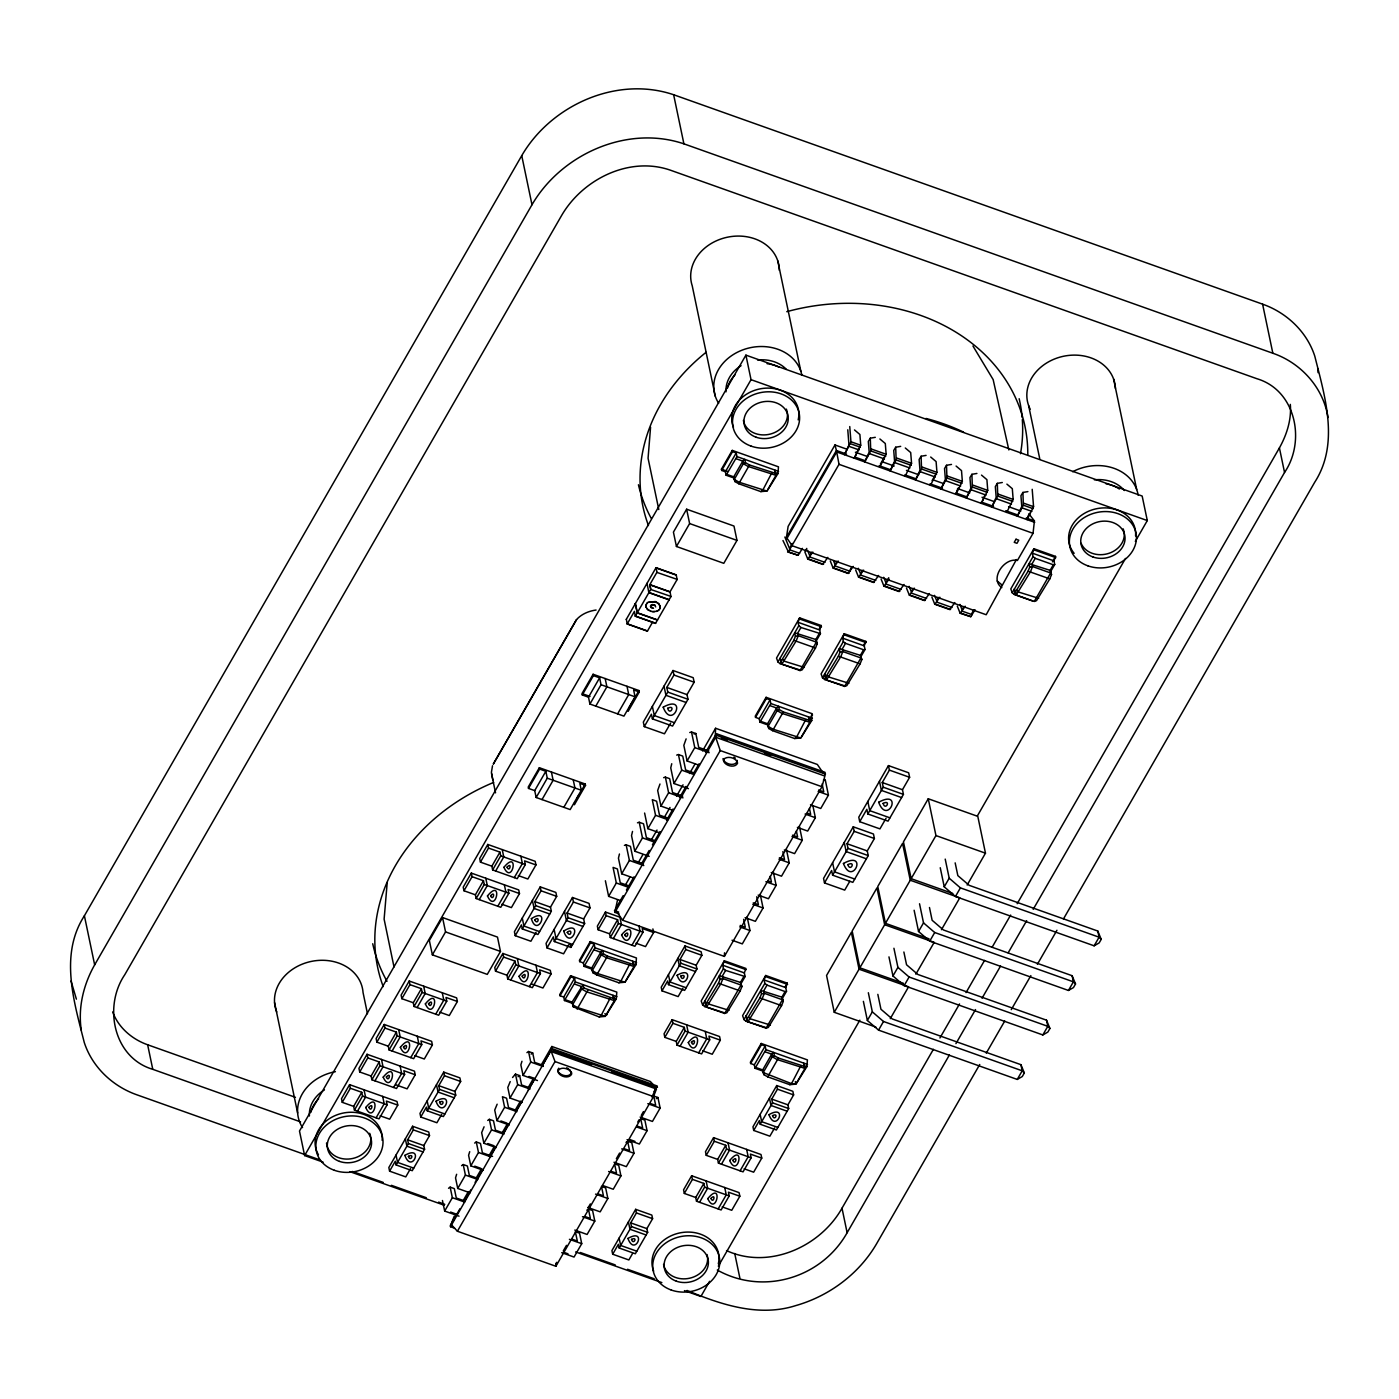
<?xml version="1.0" encoding="UTF-8"?>
<svg xmlns="http://www.w3.org/2000/svg" width="1399" height="1399" viewBox="0 0 1399 1399"><rect width="100%" height="100%" fill="white"/><g stroke="black" fill="none" stroke-linecap="round" stroke-linejoin="round"><path stroke-width="1.5" d="M847.234 449.324L834.976 444.969L788.127 526.391L786.448 537.356L792.166 545.75L986.19 614.738L1016.426 559.53M715.326 735.507L715.571 728.267L817.331 764.449L822.874 772.528M615.98 910.539L622.625 920.227L724.385 956.409L724.507 952.806M610.139 998.221L600.923 1015.866L599.157 1016.916L573.275 1006.86L572.611 1004.744L581.669 989.006L583.785 987.974L613.759 998.624L614.353 1000.617L605.295 1016.374L599.157 1016.916M629.777 964.068L620.561 981.731L618.813 982.763L596.743 974.928L592.914 972.725L591.707 968.003L600.766 952.264L602.742 950.533L603.441 953.838L607.463 956.147L633.415 964.488L633.992 966.482L624.933 982.22L618.813 982.763M771.793 472.914L762.577 490.559L760.829 491.609L738.759 483.757L734.93 481.571L733.741 476.832L742.799 461.093L744.758 459.362L745.457 462.667L749.479 464.975L775.431 473.317L776.008 475.328L766.949 491.066L760.829 491.609M805.632 719.838L796.398 737.483L794.649 738.532L772.598 730.68L768.768 728.494L767.561 723.755L776.62 708.016L778.596 706.285L779.278 709.59L783.3 711.899L809.252 720.24L809.846 722.251L800.788 737.99L794.649 738.532M800.735 1065.986L791.519 1083.648L789.77 1084.68L767.701 1076.845L763.871 1074.642L762.682 1069.92L771.741 1054.164L773.699 1052.433L774.399 1055.738L778.421 1058.046L804.373 1066.405L804.95 1068.399L795.891 1084.138L789.77 1084.68M387.226 882.419L384.113 919.16L394.011 966.971M650.57 427.185L648.069 458.26L658.789 509.533M1001.806 587.597C989.198 579.064 1004.377 557.222 1017.423 560.457L1033.039 533.316L1034.421 520.918L1028.982 513.958M492.518 765.76L491.416 772.3L492.833 779.942M847.777 429.79L848.966 445.004L844.506 454.71L850.942 441.752L849.753 426.555M858.776 448.484L854.299 458.207L860.735 445.249L859.895 434.494L854.492 429.93M870.3 438.184L868.324 441.437L869.164 452.192L864.704 461.897L870.738 450.915L870.3 438.184L875.284 437.327M879.411 465.797L879.709 467.231L886.144 454.273L885.305 443.518L879.884 438.971M895.692 447.225L893.734 450.478L894.573 461.215L890.114 470.938L896.147 459.956L895.692 447.225L900.694 446.368M904.821 474.838L905.118 476.272L911.553 463.314L910.697 452.559L905.293 447.995M921.102 456.249L919.126 459.502L919.982 470.256L915.506 479.962L921.539 468.98L921.102 456.249L926.086 455.392M930.213 483.862L930.51 485.296L936.945 472.337L936.106 461.583L930.685 457.036M946.511 465.29L944.535 468.543L945.374 479.28L940.915 489.003L946.948 478.021L946.511 465.29L951.495 464.433M955.622 492.903L955.919 494.337L962.355 481.378L961.515 470.624L956.094 466.059M971.903 474.313L969.944 477.566L970.784 488.321L966.324 498.027L972.357 487.044L971.903 474.313L976.904 473.457M984.826 495.316L981.311 503.36L987.746 490.402L986.907 479.647L981.503 475.1M997.312 483.354L995.336 486.607L996.175 497.344L991.716 507.068L997.749 496.085L997.312 483.354L1002.296 482.498M1006.423 510.967L1006.72 512.401L1013.156 499.443L1012.316 488.688L1006.895 484.124M1022.914 492.448L1020.938 495.701L1021.777 506.455L1017.318 516.161L1023.351 505.196L1022.914 492.448L1027.898 491.609M1026.831 518.225L1027.128 519.641L1033.564 506.683L1032.2 489.3M551.031 1050.439L551.871 1046.487L650.36 1081.514L653.281 1084.68M451.562 1224.912L457.403 1231.242L555.893 1266.27L556.75 1262.318L555.7 1264.119M615.612 908.808L617.571 899.749M724.385 956.409L822 786.745L825.393 774.067L825.025 772.318L716.358 733.688L705.568 752.47M619.442 854.002L618.445 858.182L621.716 873.798L634.044 878.187M632.523 831.426L631.526 835.623L634.779 851.222L649.188 856.345M671.747 763.732L670.751 767.911L674.003 783.527L688.413 788.651M577.105 1009.064L587.825 990.282M596.743 974.928L607.463 956.147M738.759 483.757L749.479 464.975M772.598 730.68L783.3 711.899M767.701 1076.845L778.421 1058.046M645.796 605.837L647.02 603.144M646.233 604.333L645.953 607.201M659.961 608.582L660.223 605.715M574.552 978.251L563.727 997.067L564.444 1000.512L575.321 981.906L574.552 978.251L570.862 976.939L570.6 975.698L616.802 992.118L616.277 998.903L606.029 1015.307M594.19 944.115L583.366 962.932L584.1 966.377L594.96 947.753L594.19 944.115L590.5 942.786L590.238 941.562L636.44 957.983L635.933 964.75L625.685 981.171M736.224 452.944L725.399 471.76L726.116 475.223L736.976 456.599L736.224 452.944L732.516 451.632L732.254 450.391L778.474 466.829L777.949 473.596L767.701 490M770.045 699.867L759.22 718.684L759.937 722.146L770.814 703.522L770.045 699.867L766.355 698.556L766.092 697.314L812.294 713.752L810.388 718.754M801.522 736.923L811.77 720.52L811.63 714.662L812.557 714.976M765.166 1046.015L754.323 1064.831L755.058 1068.294L765.918 1049.67L765.166 1046.015L761.458 1044.703L761.196 1043.462L807.415 1059.9L806.891 1066.668L796.643 1083.071M557.939 1071.232C560.282 1065.951 569.358 1068.329 571.579 1072.806M571.491 1072.736C569.148 1078.017 560.072 1075.639 557.851 1071.144M456.634 1174.286L455.532 1177.888L457.735 1188.451L470.047 1192.84M469.714 1151.674L468.595 1155.294L470.798 1165.839L483.127 1170.229M521.967 1061.264L520.865 1064.866L523.069 1075.429L537.443 1080.535M451.317 1223.74L454.255 1216.151M653.525 1096.589L656.446 1089.017L551.276 1051.611L555.018 1061.561L653.525 1096.589L555.893 1266.27M780.747 661.814L793.81 640.357L795.436 636.283L794.719 632.803L815.809 639.518L817.226 643.732L815.512 647.999L802.222 669.806L800.001 670.558L781.901 664.123L780.03 658.352L781.359 661.517L780.117 663.686L777.949 661.954L776.515 658.072L799.651 617.851L821.265 625.545L819.674 630.005L820.444 633.642L816.544 640.427M825.323 677.658L838.386 656.201L840.03 652.126L839.295 648.664L860.385 655.362L861.819 659.576L860.088 663.86L846.797 685.667L844.576 686.419L826.477 679.984L824.606 674.196L826.477 679.984L840.764 656.708L842.845 651.549L842.303 648.944L845.521 643.348L863.603 649.766L865.019 649.503L864.25 645.848L865.841 641.389L844.227 633.712L821.091 673.916L822.525 677.798L824.693 679.529L844.192 685.685M705.411 1004.727L718.474 983.27L720.1 979.195L719.383 975.715L740.473 982.43L741.89 986.627L740.176 990.912L726.885 1012.719L724.665 1013.471L706.565 1007.035L704.694 1001.264L706.023 1004.43L704.781 1006.581L702.613 1004.867L701.179 1000.967L724.315 960.763L745.929 968.458L744.338 972.9L745.107 976.554L741.208 983.322M746.821 1019.451L759.884 997.977L761.511 993.92L760.794 990.44L781.884 997.155L783.3 1001.352L781.586 1005.636L768.296 1027.443L766.075 1028.195L747.975 1021.76L746.104 1015.989L747.975 1021.76L762.263 998.484L764.344 993.325L763.784 990.719L767.019 985.123L785.101 991.559L786.518 991.279L785.748 987.624L787.34 983.182L765.725 975.488L742.589 1015.691L744.023 1019.591L746.192 1021.305L765.69 1027.478M1015.044 592.669L1028.09 571.212L1029.734 567.137L1029.017 563.675L1050.107 570.372L1051.523 574.587L1049.81 578.871L1036.519 600.661L1034.281 601.413L1016.199 594.995L1014.31 589.206L1016.199 594.995L1030.486 571.719L1032.549 566.543L1032.007 563.937L1035.225 558.341L1053.325 564.776L1054.724 564.514L1053.972 560.859L1055.563 556.4L1033.931 548.723L1010.795 588.927L1012.246 592.809L1014.415 594.54L1032.497 600.975M1063.467 918.933L1314.693 482.288C1339.63 443.588 1325.028 396.949 1314.78 356.133C1306.876 331.703 1286.608 312.607 1262.598 304.16L673.636 94.73C616.976 75.581 551.223 104.942 521.74 155.639L84.395 915.768C59.353 954.608 73.92 1001.457 84.255 1042.447C92.212 1067.052 112.62 1086.271 136.805 1094.787L319.532 1159.771M1327.983 417.514C1323.489 387.803 1300.983 362.883 1272.845 353.248L683.901 143.835C627.242 124.686 561.471 154.03 531.987 204.744L94.66 964.855C83.52 984.494 77.889 1007.56 81.282 1030.084M1017.178 903.702L1279.42 447.907C1286.748 434.722 1291.644 419.613 1290.315 404.381M1033.196 909.333L1284.544 472.46C1305.984 441.035 1295.894 390.269 1256.879 378.709L670.121 170.083C628.903 155.936 582.159 179.509 561.279 216.058L124.808 974.666C103.176 1006.406 113.371 1057.644 152.771 1069.326L300.575 1121.876M806.786 548.408L804.862 551.923L807.765 559.093L822.769 564.427L827.841 557.397M576.563 619.635L493.27 764.134L576.283 619.862C581.337 614.126 588.629 611.066 596.079 610.034M1135.323 541.396L1147.302 520.568L1142.161 496.033L745.912 355.136L299.491 1131.022L304.615 1155.574L323.099 1162.149M304.615 1155.574L751.036 379.671L745.912 355.136M442.556 917.552L429.353 940.495L432.361 954.852L487.289 974.386L500.475 951.442L497.484 937.085L442.556 917.552L445.547 931.909L432.361 954.852M397.771 1105.123L397.019 1101.503L349.593 1084.645L341.496 1098.705L342.248 1102.325L353.65 1106.382L354.437 1110.106L379.042 1118.868L387.138 1104.79L386.369 1101.065L397.771 1105.123L389.674 1119.183L380.161 1115.807M415.223 1074.764L414.471 1071.162L367.045 1054.286L358.948 1068.364L359.718 1071.984L371.12 1076.023L371.889 1079.766L396.512 1088.509L404.608 1074.449L403.821 1070.707L415.223 1074.764L407.126 1088.842L395.725 1084.785M432.396 1044.948L431.644 1041.328L384.218 1024.47L376.121 1038.53L376.873 1042.15L388.275 1046.207L389.062 1049.932L413.667 1058.676L421.764 1044.616L420.977 1040.891L432.396 1044.948L424.299 1059.008L414.786 1055.633M457.386 1001.492L456.634 997.872L409.207 981.014L401.111 995.091L401.863 998.694L413.282 1002.751L414.052 1006.476L438.674 1015.237L446.771 1001.159L445.984 997.435L457.386 1001.492L449.289 1015.552L439.793 1012.176M519.484 893.559L518.732 889.939L471.306 873.081L463.209 887.141L463.978 890.761L475.38 894.818L476.167 898.543L500.772 907.304L508.869 893.227L508.082 889.502L519.484 893.559L511.404 907.619L501.891 904.244M535.957 864.932L535.205 861.312L487.779 844.454L479.682 858.531L480.434 862.134L491.853 866.191L492.623 869.933L517.228 878.677L525.324 864.599L524.555 860.875L535.957 864.932L527.86 879.009L518.364 875.617M342.248 1102.325L350.345 1088.247L349.593 1084.645M359.718 1071.984L367.797 1057.906L367.045 1054.286M376.873 1042.15L384.97 1028.073L384.218 1024.47M401.863 998.694L409.959 984.634L409.207 981.014M463.978 890.761L472.075 876.683L471.306 873.081M480.434 862.134L488.531 848.074L487.779 844.454M686.629 509.201L673.426 532.127L676.434 546.484L723.79 563.325L736.976 540.399L733.985 526.041L686.629 509.201L689.62 523.558L676.434 546.484M585.516 785.399L585.237 784.017L539.349 767.719L528.227 787.042L528.507 788.406L534.715 790.627L536.167 797.5L570.18 809.584L581.284 790.26L579.851 783.388L585.516 785.399L574.394 804.722L574.115 803.358M639.291 691.945L638.993 690.564L593.106 674.266L582.001 693.589L582.281 694.953L588.489 697.174L589.923 704.047L623.937 716.131L635.059 696.807L633.625 689.934L639.291 691.945L628.168 711.269L627.871 709.905M528.507 788.406L539.629 769.083L539.349 767.719M582.281 694.953L593.403 675.63L593.106 674.266M626.245 619.442L656.026 567.697L676.242 574.867L677.081 579.571M652.599 622.118L647.405 631.159L627.189 623.971L634.429 611.38L635.303 616.225L655.519 623.412L671.013 596.464L650.71 589.451L649.731 584.782L656.97 572.208L656.026 567.697M534.715 790.627L545.837 771.286L539.629 769.083M588.489 697.174L599.611 677.833L593.403 675.63M635.303 616.225L650.815 589.276L649.836 584.607L670.051 591.794L670.925 596.639M353.65 1106.382L361.746 1092.304L350.345 1088.247M371.12 1076.023L379.216 1061.963L367.797 1057.906M388.275 1046.207L396.372 1032.13L384.97 1028.073M413.282 1002.751L421.379 988.691L409.959 984.634M475.38 894.818L483.477 880.74L472.075 876.683M491.853 866.191L499.95 852.131L488.531 848.074M725.399 471.76L721.692 470.449L721.429 469.207L732.254 450.391M721.692 470.449L732.516 451.632M354.437 1110.106L362.533 1096.047L361.746 1092.304M371.889 1079.766L379.986 1065.688L379.216 1061.963M389.062 1049.932L397.159 1035.872L396.372 1032.13M414.052 1006.476L422.148 992.416L421.379 988.691M476.167 898.543L484.246 884.483L483.477 880.74M492.623 869.933L500.72 855.856L499.95 852.131M536.167 797.5L547.271 778.176L545.837 771.286M589.923 704.047L601.045 684.723L599.611 677.833M357.479 1111.191L365.576 1097.131L364.037 1089.786M374.949 1080.85L383.029 1066.772L381.507 1059.428M392.105 1051.016L400.201 1036.939L398.663 1029.612M417.112 1007.56L425.191 993.5L423.67 986.155M479.21 899.627L487.307 885.567L485.768 878.222M495.666 871L503.762 856.94L502.241 849.595M542.008 799.581L553.13 780.257L551.416 772.003M595.782 706.128L606.904 686.804L605.172 678.55M376.104 1117.818L384.2 1103.741L382.661 1096.396M393.556 1087.46L401.653 1073.4L400.114 1066.055M410.729 1057.644L418.808 1043.567L417.287 1036.222M435.719 1014.188L443.815 1000.11L442.276 992.765M497.817 906.255L505.913 892.177L504.374 884.833M514.29 877.628L522.387 863.55L520.848 856.205M563.832 807.328L574.954 788.004L573.223 779.75M617.606 713.892L628.728 694.551L626.997 686.297M577.14 798.077L579.169 794.562M581.18 791.047L585.237 784.017M628.885 708.139L638.993 690.564M515.234 935.686L521.442 924.879L522.282 928.936L537.933 934.497L551.346 911.221L550.489 907.164L556.697 896.357L555.875 892.422L540.241 886.861L514.412 931.751L515.234 935.686L530.886 941.247L536.062 932.241M551.049 973.931L550.297 970.329L502.871 953.453L494.774 967.531L495.526 971.151L506.928 975.208L507.715 978.933L532.319 987.677L540.416 973.617L539.647 969.874L551.049 973.931L542.952 988.009L531.55 983.952M522.282 928.936L535.695 905.643L534.838 901.586L541.046 890.796L540.241 886.861M495.526 971.151L503.623 957.073L502.871 953.453M644.274 726.623L651.409 714.207L652.389 718.876L672.587 726.064L687.993 699.29L687.014 694.621L694.149 682.205L693.222 677.693L673.006 670.506L643.33 722.094L644.274 726.623L664.473 733.793L670.593 723.161M389.587 1171.155L395.305 1161.222L396.092 1164.947L412.25 1170.701L424.579 1149.279L423.792 1145.554L429.51 1135.621L428.759 1132.018L412.583 1126.265L388.835 1167.535L389.587 1171.155L405.762 1176.891L410.519 1168.62M420.749 1117.014L426.45 1107.081L427.237 1110.806L443.396 1116.559L455.724 1095.137L454.937 1091.412L460.656 1081.479L459.904 1077.877L443.728 1072.124L419.98 1113.394L420.749 1117.014L436.908 1122.75L441.664 1114.478M652.389 718.876L667.778 692.103L666.816 687.434L673.951 675.035L673.006 670.506M396.092 1164.947L408.403 1143.543L407.634 1139.8L413.335 1129.885L412.583 1126.265M427.237 1110.806L439.548 1089.401L438.779 1085.659L444.48 1075.744L443.728 1072.124M506.928 975.208L515.024 961.13L503.623 957.073M507.715 978.933L515.811 964.855L515.024 961.13M510.757 980.017L518.854 965.94L517.315 958.595M547.009 947.91L553.374 936.875L554.336 941.544L570.914 947.42L584.625 923.602L583.645 918.933L589.993 907.899L589.066 903.387L572.488 897.493L546.065 943.398L547.009 947.91L563.587 953.803L568.886 944.605M554.336 941.544L568.046 917.709L567.067 913.04L573.433 902.005L572.488 897.493M786.448 537.356L836.41 450.513L834.976 444.969M786.745 538.79L836.707 451.947L836.41 450.513L846.605 454.133M529.382 986.627L537.478 972.567L535.939 965.223M792.341 543.442L789.473 548.408L784.874 537.024M782.968 540.539L788.354 551.818L839.015 464.328L836.707 451.947L1034.718 522.352M659.978 784.017L657.67 790.487L660.94 806.086L673.269 810.476M686.122 738.882L683.831 745.352L687.084 760.969L699.43 765.34M787.567 551.923L798.164 555.298L802.431 548.356M620.981 900.746L608.635 896.357L616.329 882.996L613.059 867.397L617.379 868.936L620.264 882.804L628.378 885.672M621.716 873.798L629.393 860.437L626.14 844.821L624.409 845.381M634.779 851.222L642.473 837.879L639.221 822.262L637.472 822.804M660.206 833.052L647.859 828.663L655.554 815.302L652.284 799.686L656.603 801.225L659.489 815.092L667.603 817.978M660.94 806.086L668.617 792.743L665.364 777.127L663.633 777.669M674.003 783.527L681.698 770.167L678.428 754.551L676.696 755.11M687.084 760.969L694.778 747.608L691.508 731.992L689.777 732.534M811.577 552.273L809.671 555.595L807.503 550.209M613.339 938.607L621.436 924.529L619.897 917.184L605.452 912.043L597.356 926.121L598.107 929.74L609.527 933.798L610.296 937.522L634.901 946.266L642.998 932.206L642.228 928.464L653.63 932.521L645.534 946.598L636.038 943.223M807.765 559.093L812.836 552.063M570.6 975.698L559.775 994.514L560.037 995.756L563.727 997.067M590.238 941.562L579.413 960.379L579.676 961.62L583.366 962.932M484.071 1126.807L481.658 1132.683L483.862 1143.245L496.19 1147.617M497.152 1104.196L494.721 1110.072L496.925 1120.634L509.253 1125.023M510.215 1081.602L507.802 1087.478L510.005 1098.04L522.317 1102.412M512.559 1077.51L515.479 1074.117L519.659 1075.604L521.617 1084.977L529.731 1087.862M560.037 995.756L570.862 976.939M579.676 961.62L590.5 942.786M598.107 929.74L606.204 915.663L605.452 912.043M625.545 884.745L629.882 877.19M638.574 862.116L642.91 854.579M651.584 839.487L657.005 830.062M664.595 816.876L670.016 807.45M676.521 796.136L683.044 784.822M689.55 773.507L694.971 764.081M702.56 750.896L715.571 728.267M619.04 913.809L614.93 912.358L614.563 910.609L623.167 895.675M626.42 890.026L634.009 876.841M641.599 863.638L649.188 850.452M652.441 844.804L660.031 831.618M666.536 820.304L673.041 808.989M679.547 797.692L686.052 786.378M693.642 773.192L699.063 763.767M614.93 912.358L716.725 735.437L716.358 733.688M459.047 1216.168L444.672 1211.062L452.349 1197.701L450.146 1187.139L448.537 1188.276M457.735 1188.451L465.412 1175.09L463.209 1164.528L461.6 1165.664M470.798 1165.839L478.493 1152.496L476.272 1141.934L474.663 1143.07M483.862 1143.245L491.556 1129.885L489.353 1119.322L487.726 1120.459M496.925 1120.634L504.619 1107.274L502.416 1096.729L506.578 1098.198L508.554 1107.588L516.668 1110.474M510.005 1098.04L517.682 1084.68L515.479 1074.117M523.069 1075.429L530.746 1062.068L528.542 1051.506L526.933 1052.643M609.527 933.798L617.606 919.72L606.204 915.663M880.356 464.153L884.168 457.525M610.296 937.522L618.393 923.445L617.606 919.72M622.625 920.227L720.24 750.563L715.676 737.238L824.343 775.885M462.929 1201.076L468.35 1191.651M475.94 1178.448L481.361 1169.022M488.951 1155.836L494.389 1146.411M501.979 1133.207L507.4 1123.782M514.989 1110.579L520.411 1101.153M528 1087.967L533.421 1078.542M541.028 1065.339L551.871 1046.487M459.956 1208.736L450.268 1225.541L450.513 1226.731L454.57 1228.165M464.293 1201.199L470.798 1189.884M475.135 1182.347L482.725 1169.162M490.315 1155.959L495.736 1146.55M503.325 1133.347L508.746 1123.922M516.336 1110.736L521.757 1101.31M528.262 1090.013L534.768 1078.699M542.357 1065.513L552.063 1048.62L657.25 1086.026L652.109 1096.554M820.444 633.642L800.945 627.486L798.777 625.755L798.06 622.31L799.651 617.851M450.513 1226.731L552.063 1048.62M777.949 661.954L798.777 625.755M836.987 561.314L835.081 564.619L833.629 561.034M830.272 560.947L833.157 568.134L838.246 561.086M800.945 627.486L797.727 633.082L798.269 635.688L796.188 640.864L781.901 664.123M457.403 1231.242L555.018 1061.561M766.092 697.314L755.268 716.131L755.53 717.372L759.22 718.684M755.53 717.372L766.355 698.556M631.963 945.217L640.06 931.157L638.906 925.648M850.085 569.953L851.991 566.647M833.157 568.134L848.161 573.468L853.233 566.42M819.167 629.2L821.265 625.545M819.027 633.922L815.809 639.518L817.226 643.732M862.396 570.337L860.49 573.66L858.304 568.274M855.663 569.988L858.566 577.157L863.638 570.127M932.119 480.557L934.969 475.59M845.521 643.348L843.352 641.616L842.635 638.154L844.227 633.712M858.566 577.157L873.571 582.491L878.642 575.461M822.525 677.798L843.352 641.616M824.693 679.529L825.935 677.378M888.75 577.717L885.882 582.683L883.713 577.297M881.073 579.011L883.976 586.198L889.047 579.151M661.972 990.842L667.69 980.909L668.46 984.634L684.636 990.387L696.947 968.982L696.177 965.24L701.878 955.325L701.126 951.705L684.968 945.951L661.22 987.222L661.972 990.842L678.148 996.595L682.904 988.306M668.46 984.634L680.788 963.229L680.001 959.487L685.72 949.571L684.968 945.951M863.743 645.044L865.841 641.389M863.603 649.766L860.385 655.362L861.819 659.576M861.119 656.271L865.019 649.503M956.566 491.241L958.472 487.936M883.976 586.198L898.98 591.532L904.051 584.485M913.197 588.402L911.291 591.725L909.123 586.338M906.465 588.052L909.367 595.222L914.439 588.192M720.345 1040.156L719.593 1036.537L672.167 1019.679L664.07 1033.756L664.822 1037.359L676.242 1041.416L677.011 1045.158L701.616 1053.902L709.713 1039.824L708.943 1036.099L720.345 1040.156L712.248 1054.234L702.753 1050.841M664.822 1037.359L672.919 1023.299L672.167 1019.679M909.367 595.222L924.372 600.556L929.443 593.526M676.242 1041.416L684.321 1027.356L672.919 1023.299M745.107 976.554L725.609 970.399L723.44 968.668L722.723 965.223L724.315 960.763M677.011 1045.158L685.108 1031.08L684.321 1027.356M702.613 1004.867L723.44 968.668M654.033 1091.605L656.201 1087.827M680.054 1046.242L688.151 1032.165L686.612 1024.82M938.589 597.443L936.7 600.748L934.515 595.362M563.237 1251.003L566.49 1245.355M588.175 1207.687L590.343 1203.909M616.347 1158.704L619.6 1153.056M641.267 1115.388L643.435 1111.61M637.769 1122.033L639.081 1119.777M931.874 597.076L934.777 604.263L939.848 597.216M725.609 970.399L722.391 975.995L722.933 978.601L720.852 983.759L706.565 1007.035M747.136 916.87L749.986 930.527L742.309 943.888L732.027 940.233M760.217 894.311L763.067 907.968L755.373 921.329L745.09 917.674M773.28 871.734L776.148 885.392L768.453 898.753L758.171 895.098M786.36 849.176L789.211 862.833L781.534 876.194L771.251 872.539M799.441 826.599L802.292 840.257L794.597 853.617L784.314 849.962M812.924 805.981L815.372 817.698L807.678 831.058L797.395 827.404M823.451 780.065L825.183 779.523L828.435 795.122L820.758 808.482L810.476 804.827M572.051 1239.164L577.315 1241.035L575.356 1231.662L579.536 1233.149L581.739 1243.694L574.045 1257.054L561.733 1252.682M586.811 1210.187L588.419 1209.051L592.599 1210.537L594.802 1221.1L587.108 1234.46L574.797 1230.071M598.195 1193.959L603.441 1195.83L601.483 1186.457L605.662 1187.926L607.865 1198.488L600.188 1211.849L587.86 1207.477M611.258 1171.348L616.522 1173.219L614.563 1163.846L618.725 1165.332L620.929 1175.894L613.252 1189.255L602.986 1185.6M626.018 1142.371L627.626 1141.234L631.788 1142.721L634.009 1153.283L626.315 1166.644L613.986 1162.254M637.384 1126.143L642.648 1128.014L640.69 1118.64L644.869 1120.127L647.072 1130.672L639.378 1144.032L627.067 1139.66M652.144 1097.166L653.753 1096.029L657.932 1097.515L660.136 1108.078L652.441 1121.438L640.13 1117.049M934.777 604.263L949.781 609.597L954.852 602.549M698.678 1052.852L706.775 1038.775L705.236 1031.448M743.691 976.834L740.473 982.43L741.89 986.627M963.998 606.466L962.092 609.789L959.924 604.403M957.283 606.117L960.169 613.287L965.258 606.257M971.903 613.269L973.809 609.964M1027.775 516.563L1029.681 513.258M960.169 613.287L970.766 616.679L975.051 609.737M767.019 985.123L764.851 983.392L764.116 979.947L765.725 975.488M824.501 882.926L831.636 870.51L832.615 875.179L852.83 882.367L868.237 855.593L867.258 850.924L874.392 838.508L873.448 833.996L853.25 826.809L823.556 878.397L824.501 882.926L844.716 890.114L849.805 881.248M859.72 821.703L866.855 809.304L867.835 813.973L888.05 821.143L903.439 794.387L902.477 789.718L909.612 777.302L908.668 772.79L888.452 765.603L858.776 817.191L859.72 821.703L879.936 828.89L886.057 818.258M744.023 1019.591L764.851 983.392M612.692 1254.221L618.393 1244.288L619.18 1248.013L635.338 1253.766L647.667 1232.344L646.88 1228.619L652.599 1218.686L651.847 1215.084L635.671 1209.331L611.923 1250.601L612.692 1254.221L628.851 1259.957L632.663 1253.347M832.615 875.179L848.021 848.406L847.042 843.737L854.194 831.338L853.25 826.809M867.835 813.973L883.241 787.2L882.262 782.531L889.397 770.115L888.452 765.603M746.192 1021.305L747.433 1019.154M619.18 1248.013L631.491 1226.608L630.722 1222.866L636.423 1212.933L635.671 1209.331M1035.225 558.341L1033.057 556.627L1032.34 553.165L1033.931 548.723M785.241 986.837L787.34 983.182M1012.246 592.809L1033.057 556.627M785.101 991.559L781.884 997.155L783.3 1001.352M1014.415 594.54L1015.657 592.389M782.618 998.047L786.518 991.279M761.196 1043.462L750.371 1062.296L750.633 1063.52L754.323 1064.831M750.633 1063.52L761.458 1044.703M739.844 1196.232L739.074 1192.613L691.648 1175.755L683.569 1189.815L684.321 1193.434L695.723 1197.492L696.51 1201.216L721.115 1209.978L729.211 1195.9L728.424 1192.175L739.844 1196.232L731.747 1210.292L722.234 1206.917M761.756 1158.127L761.004 1154.507L713.577 1137.649L705.481 1151.709L706.233 1155.329L717.652 1159.386L718.421 1163.111L743.044 1171.872L751.141 1157.795L750.354 1154.07L761.756 1158.127L753.659 1172.187L744.163 1168.812M684.321 1193.434L692.418 1179.357L691.648 1175.755M706.233 1155.329L714.329 1141.252L713.577 1137.649M1052.398 561.891L1055.563 556.4M1053.325 564.776L1050.107 570.372L1051.523 574.587M1050.824 571.282L1054.724 564.514M695.723 1197.492L703.819 1183.414L692.418 1179.357M717.652 1159.386L725.749 1145.309L714.329 1141.252M696.51 1201.216L704.606 1187.156L703.819 1183.414M718.421 1163.111L726.518 1149.051L725.749 1145.309M967.146 885.042L985.473 853.18L977.796 816.369L928.254 798.759L903.457 841.866L911.151 878.677L952.754 893.471M699.552 1202.301L707.649 1188.241L706.11 1180.896M721.464 1164.195L729.561 1150.135L728.04 1142.791M753.711 1130.444L759.412 1120.512L760.199 1124.236L776.375 1129.99L788.686 1108.568L787.917 1104.843L793.618 1094.91L792.866 1091.307L776.707 1085.554L752.959 1126.825L753.711 1130.444L769.87 1136.18L774.644 1127.909M760.199 1124.236L772.528 1102.832L771.741 1099.089L777.459 1089.174L776.707 1085.554M718.159 1208.928L726.256 1194.851L724.734 1187.506M740.088 1170.823L748.185 1156.746L746.646 1149.401M834.259 1012.299L859.056 969.192L851.379 932.381L826.564 975.488L834.259 1012.299L875.879 1027.093M859.86 967.811L884.658 924.722L876.963 887.893L852.166 931L859.86 967.811L903.439 983.322M885.445 923.34L910.259 880.233L902.565 843.405L877.768 886.511L885.445 923.34L929.041 938.834M911.151 878.677L935.948 835.57L928.254 798.759M709.59 1281.327L700.882 1296.471L684.461 1290.63M718.299 1266.2L859.843 1020.186M977.446 815.792L1125.513 558.428M877.838 994.357L880.95 1009.256L892.265 1018.962L1020.92 1064.674L1024.348 1072.946L1022.284 1076.531L1017.248 1079.433L878.555 1030.119L867.363 1020.466L872.329 1011.844L868.342 992.73M903.876 952.002L906.552 964.768L917.866 974.473L1046.522 1020.186L1049.932 1028.457L1047.868 1032.06L1042.832 1034.945L904.139 985.63L892.964 975.977L897.913 967.356L893.926 948.26M929.478 907.514L932.136 920.28L943.451 929.985L1072.106 975.698L1075.534 983.969L1073.47 987.572L1068.434 990.457L929.74 941.142L918.548 931.489L923.515 922.868L919.528 903.771M955.167 862.868L957.843 875.617L969.157 885.322L1097.795 931.052L1101.223 939.324L1099.159 942.909L1094.123 945.811L955.43 896.497L944.238 886.826L949.204 878.205L945.217 859.108M878.555 1030.119L883.503 1021.497L872.329 1011.844M904.139 985.63L909.105 977.009L897.913 967.356M929.74 941.142L934.707 932.521L923.515 922.868M955.43 896.497L960.396 887.875L949.204 878.205M890.271 1018.664L908.598 986.802L859.056 969.192M915.855 974.194L934.2 942.331L884.658 924.722M941.457 929.705L959.784 897.843L910.259 880.233M726.536 1250.601C768.611 1269.925 820.129 1247.051 842.006 1208.194L933.395 1049.32M939.936 1037.971L959.522 1003.94M966.044 992.591L984.546 960.431M992.153 947.193L1010.655 915.051M717.285 1270.047C763.12 1295.754 821.668 1278.056 847.129 1232.729L949.414 1054.951M955.937 1043.619L975.523 1009.571M982.046 998.221L1000.547 966.079M1008.172 952.824L1026.656 920.682M979.737 1064.482L876.421 1244.043C858.846 1274.052 829.082 1296.104 795.751 1305.599C759.01 1317.351 721.08 1304.69 687.066 1290.455M986.26 1053.132L1004.744 1021.008M1011.267 1009.658L1030.853 975.628M1037.376 964.296L1056.945 930.265M1017.248 1079.433L1022.197 1070.812L1020.92 1064.674M1042.832 1034.945L1047.799 1026.324L1046.522 1020.186M1068.434 990.457L1073.4 981.836L1072.106 975.698M1094.123 945.811L1099.089 937.19L1097.795 931.052M659.156 609.772L660.066 608.425M800.001 670.558L816.351 642.124L798.269 635.688L795.436 636.283M844.576 686.419L860.927 657.967L842.845 651.549L840.03 652.126M1034.281 601.413L1050.649 572.978L1032.549 566.543L1029.734 567.137M724.665 1013.471L741.015 985.036L722.933 978.601L720.1 979.195M766.075 1028.195L782.426 999.76L764.344 993.325L761.511 993.92M558.761 1068.206L557.694 1070.06C557.606 1076.426 569.078 1079.731 571.736 1073.907L569.673 1069.466M646.933 603.319L648.244 602.182M657.932 610.751L659.261 609.597M531.113 1054.129L532.722 1052.992L534.68 1062.383L542.812 1065.269M518.032 1076.74L519.659 1075.604M656.323 1098.652L657.932 1097.515M650.92 605.26L652.756 604.455M745.457 462.667L743.341 463.699L734.283 479.437L739.144 482.235L766.949 491.066M779.278 709.59L777.162 710.622L768.103 726.361L772.965 729.159L800.788 737.99M603.441 953.838L601.325 954.87L592.267 970.609L597.128 973.389L624.933 982.22M774.399 1055.738L772.283 1056.77L763.224 1072.526L791.519 1083.648L795.891 1084.138L795.349 1081.532M648.157 602.357L655.327 601.518L659.489 604.56M656.376 611.433L658.037 610.576M651.392 604.928L654.732 604.945L655.676 606.956M694.079 734.073L695.828 733.531L698.713 747.398L708.856 751.001M649.696 601.675L656.953 602.392M656.481 611.258L652.721 611.765M799.616 669.841L780.117 663.686M724.28 1012.754L704.781 1006.581M1038.635 598.282L1018.752 592.109L1017.056 590.413M804.338 667.428L784.454 661.255L782.758 659.541M848.913 683.272L829.03 677.099L827.351 675.402M729.001 1010.34L709.118 1004.167L707.422 1002.453M770.412 1025.065L750.529 1018.892L748.832 1017.178M654.697 611.608L650.85 611.398M650.518 606.484L653.525 608.303M605.295 1016.374L577.472 1007.542L572.611 1004.744M1028.09 571.212L1049.81 578.871M793.81 640.357L815.512 647.999M838.386 656.201L860.088 663.86M718.474 983.27L740.176 990.912M759.884 997.977L781.586 1005.636M653.35 604.665L655.134 605.505M652.826 608.268L651.549 607.813M751.036 379.671L1147.302 520.568M850.942 441.752L860.735 445.249M871.14 448.939L886.144 454.273M896.549 457.98L911.553 463.314M921.941 467.004L936.945 472.337M947.35 476.045L962.355 481.378M972.76 485.068L987.746 490.402M998.152 494.109L1013.156 499.443M1023.753 503.203L1033.564 506.683M850.54 443.745L860.333 447.225M870.738 450.915L885.742 456.249M896.147 459.956L911.151 465.29M921.539 468.98L936.543 474.313M946.948 478.021L961.952 483.354M972.357 487.044L987.344 492.378M997.749 496.085L1012.754 501.419M1023.351 505.196L1033.161 508.676M849.263 446.438L859.073 449.918M869.478 453.626L884.465 458.959M894.87 462.649L909.875 467.983M920.28 471.69L935.284 477.024M945.672 480.714L960.676 486.048M971.081 489.755L986.085 495.089M996.49 498.778L1011.477 504.112M1022.092 507.889L1031.885 511.369M855.401 452.227L867.642 456.599M881.947 461.67L894.206 466.024M906.447 470.396L918.706 474.751M933.011 479.822L943.206 483.459M957.511 488.548L969.769 492.903M982.011 497.257L994.269 501.611M1008.574 506.7L1020.815 511.055M854.772 457.036L864.984 460.673M879.272 465.762L889.484 469.382M905.818 475.188L916.03 478.825M930.318 483.897L942.559 488.251M956.846 493.34L967.059 496.96M981.346 502.049L993.605 506.403M1005.846 510.757L1018.087 515.112M1026.254 518.015L1034.421 520.918M839.015 464.328L1033.039 533.316M1034.193 549.947L1055.825 557.641M1032.34 553.165L1053.972 560.859M736.976 456.599L778.561 471.376M736.364 458.802L742.799 461.093L743.341 463.699L748.203 466.479L776.008 475.328L774.731 470.012L775.466 472.722L777.949 473.596M721.429 469.207L727.463 471.358M727.305 474.558L733.741 476.832L734.93 481.571M726.116 475.223L734.213 478.091M1001.841 584.852L997.225 581.022M789.77 549.842L799.581 553.322M809.986 557.029L824.973 562.363M835.378 566.053L850.382 571.387M860.787 575.094L875.791 580.428M886.179 584.117L901.183 589.451M911.588 593.159L926.593 598.492M936.998 602.182L951.985 607.516M962.39 611.223L972.2 614.703M788.354 551.818L798.164 555.298M808.552 559.005L823.556 564.339M833.961 568.029L848.966 573.363M859.371 577.07L874.358 582.404M884.763 586.094L899.767 591.427M910.172 595.135L925.176 600.468M935.564 604.158L950.568 609.492M960.973 613.199L970.766 616.679M689.62 523.558L736.976 540.399M655.939 567.854L676.137 575.041M799.896 619.092L821.528 626.787M844.489 634.936L866.103 642.631M798.06 622.31L819.674 630.005M842.635 638.154L864.25 645.848M656.865 572.383L677.186 579.396L669.946 591.969L649.731 584.782M648.961 592.476L669.177 599.664M669.072 599.839L648.856 592.651L647.038 583.313M657.513 619.914L637.314 612.727L635.391 603.564M657.425 620.089L637.21 612.902L635.286 603.721M635.408 616.05L655.606 623.237M627.294 623.797L647.492 630.984M770.814 703.522L812.399 718.299M770.184 705.726L776.62 708.016L777.162 710.622L782.024 713.42L809.846 722.251L808.57 716.935L809.304 719.646L811.77 720.52M673.951 675.035L694.149 682.205M666.816 687.434L687.014 694.621M761.126 721.482L767.561 723.755L768.768 728.494M759.937 722.146L768.034 725.014M889.397 770.115L909.612 777.302M667.778 692.103L687.993 699.29M686.14 702.49L665.941 695.303L664.018 686.122M882.262 782.531L902.477 789.718M601.045 684.723L635.059 696.807M883.241 787.2L903.439 794.387M901.603 797.587L881.387 790.4L879.481 781.219M716.725 735.437L825.393 774.067M721.464 737.693L727.62 739.879M764.519 752.994L770.674 755.18M674.493 722.741L654.295 715.554L652.371 706.373M691.508 731.992L695.828 733.531M584.013 694.306L590.046 696.44M720.24 750.563L822 786.745M818.625 790.033L823.766 791.851L822.105 783.93M694.778 747.608L709.171 752.714M818.153 791.467L828.435 795.122M889.956 817.838L869.741 810.651L867.817 801.47M935.948 835.57L985.473 853.18M678.428 754.551L682.747 756.09L685.65 769.957L693.747 772.843M807.275 813.204L810.686 814.428L809.444 808.482M681.698 770.167L694.044 774.556M805.09 814.043L815.372 817.698M854.194 831.338L874.392 838.508M665.364 777.127L669.666 778.666L672.569 792.534L682.712 796.136M847.042 843.737L867.258 850.924M960.396 887.875L1099.089 937.19L1101.223 939.324M848.021 848.406L868.237 855.593M866.383 858.794L846.168 851.606L844.262 842.425M792.481 835.168L797.622 836.987L796.381 831.041M668.617 792.743L683.009 797.85M792.009 836.602L802.292 840.257M854.737 879.044L834.521 871.857L832.615 862.676M779.4 857.727L784.542 859.563L782.88 851.624M655.554 815.302L667.883 819.692M778.928 859.178L789.211 862.833M547.271 778.176L581.284 790.26M639.221 822.262L643.523 823.801L646.425 837.669L654.522 840.537M934.707 932.521L1073.4 981.836L1075.534 983.969M768.051 880.915L771.461 882.122L770.219 876.176M642.473 837.879L654.819 842.25M765.865 881.737L776.148 885.392M626.14 844.821L630.442 846.36L633.345 860.228L643.488 863.83M753.257 902.862L758.398 904.698L756.737 896.759M629.393 860.437L643.802 865.561M752.784 904.314L763.067 907.968M909.105 977.009L1047.799 1026.324L1049.932 1028.457M740.193 925.439L745.317 927.257L743.656 919.335M616.329 882.996L628.658 887.386M739.704 926.872L749.986 930.527M500.72 855.856L525.324 864.599M614.563 910.609L618.673 912.078M573.433 902.005L589.993 907.899M541.046 890.796L556.697 896.357M618.393 923.445L642.998 932.206M724.56 962.005L746.192 969.699M765.97 976.729L787.602 984.424M685.72 949.571L701.878 955.325M883.503 1021.497L1022.197 1070.812L1024.348 1072.946M722.723 965.223L744.338 972.9M764.116 979.947L785.748 987.624M534.838 901.586L550.489 907.164M567.067 913.04L583.645 918.933M484.246 884.483L508.869 893.227M535.695 905.643L551.346 911.221M568.046 917.709L584.625 923.602M680.001 959.487L696.177 965.24M549.737 914.002L534.086 908.441L532.424 900.449M582.981 926.453L566.403 920.559L564.497 911.379M680.788 963.229L696.947 968.982M695.478 971.536L679.302 965.8L677.781 958.455M594.96 947.753L636.545 962.547M594.348 949.973L600.766 952.264L601.325 954.87L606.187 957.65L633.992 966.482L632.715 961.183L633.415 964.488M633.45 963.876L635.933 964.75M539.594 931.629L523.943 926.051L522.282 918.076M572.611 944.482L556.033 938.589L554.126 929.408M686.157 987.746L669.981 981.993L668.46 974.648M585.289 965.712L591.707 968.003L592.914 972.725M584.1 966.377L592.197 969.262M445.547 931.909L500.475 951.442M575.321 981.906L616.907 996.683M765.918 1049.67L807.503 1064.464M574.709 984.109L581.127 986.4L581.669 989.006L586.531 991.786L614.353 1000.617L613.077 995.319L613.759 998.624M613.811 998.012L616.277 998.903M765.305 1051.891L771.741 1054.164L772.283 1056.77L777.144 1059.568L804.95 1068.399L803.673 1063.1L804.408 1065.793L806.891 1066.668M515.811 964.855L540.416 973.617M685.108 1031.08L709.713 1039.824M565.651 999.848L572.069 1002.139L572.541 1003.398L564.444 1000.512M604.753 1013.768L607.218 1014.642M756.247 1067.629L762.682 1069.92L763.871 1074.642M755.058 1068.294L763.154 1071.179M777.459 1089.174L793.618 1094.91M771.741 1099.089L787.917 1104.843M772.528 1102.832L788.686 1108.568M787.165 1111.226L770.989 1105.472L769.467 1098.128M422.148 992.416L446.771 1001.159M777.844 1127.419L761.668 1121.683L760.147 1114.338M552.308 1049.792L657.495 1087.198M553.042 1051.156L591.48 1064.814M611.713 1072.019L654.172 1087.11M528.542 1051.506L532.722 1052.992M650.465 1103.549L655.711 1105.42L653.753 1096.029M530.746 1062.068L543.074 1066.458M647.807 1103.689L660.136 1108.078M529.032 1076.461L535.118 1078.629M726.518 1149.051L751.141 1157.795M397.159 1035.872L421.764 1044.616M517.682 1084.68L530.011 1089.052M636.807 1127.034L647.072 1130.672M629.707 1139.503L634.954 1141.374M444.48 1075.744L460.656 1081.479M624.321 1148.754L629.585 1150.625L627.626 1141.234M504.619 1107.274L516.948 1111.663M621.681 1148.894L634.009 1153.283M438.779 1085.659L454.937 1091.412M379.986 1065.688L404.608 1074.449M439.548 1089.401L455.724 1095.137M454.203 1097.795L438.027 1092.042L436.488 1084.697M704.606 1187.156L729.211 1195.9M500.859 1120.949L506.945 1123.117M489.353 1119.322L493.515 1120.809L495.473 1130.182L503.605 1133.085M491.556 1129.885L503.867 1134.257M608.617 1171.505L620.929 1175.894M444.882 1113.989L428.706 1108.253L427.167 1100.908M362.533 1096.047L387.138 1104.79M487.796 1143.543L493.882 1145.711M476.272 1141.934L480.452 1143.42L482.41 1152.793L492.57 1156.396M478.493 1152.496L490.804 1156.868M595.554 1194.116L607.865 1198.488M413.335 1129.885L429.51 1135.621M636.423 1212.933L652.599 1218.686M112.672 1011.932C118.39 1027.6 132.118 1039.317 147.647 1044.773L295.451 1097.323M407.634 1139.8L423.792 1145.554M474.733 1166.154L480.819 1168.322M408.403 1143.543L424.579 1149.279M630.722 1222.866L646.88 1228.619M463.209 1164.528L467.388 1166.014L469.347 1175.405L477.479 1178.29M423.04 1151.937L406.882 1146.183L405.343 1138.838M631.491 1226.608L647.667 1232.344M646.146 1235.002L629.97 1229.249L628.431 1221.904M585.114 1216.57L590.378 1218.442L588.419 1209.051M465.412 1175.09L477.741 1179.479M582.474 1216.71L594.802 1221.1M413.719 1168.13L397.561 1162.394L396.022 1155.049M636.825 1251.196L620.649 1245.46L619.11 1238.115M450.146 1187.139L454.325 1188.625L456.284 1197.999L464.398 1200.884M452.349 1197.701L464.678 1202.073M569.41 1239.322L581.739 1243.694M352.391 1171.453L383.186 1182.4M391.405 1185.32L426.31 1197.736M438.621 1202.108L444.795 1204.312M580.305 1252.49L615.21 1264.906M627.521 1269.278L654.225 1278.773M349.785 1171.628L444.235 1205.221M575.636 1251.948L661.867 1282.603M450.618 1212.076L456.721 1214.245M564.654 1252.63L567.977 1253.801M650.955 611.223L647.685 609.737L646.058 607.044M566.647 1067.804L568.291 1068.539M733.898 757.139L735.332 758.083M649.241 610.541L646.705 608.373M658.492 603.196L660.293 607.271M650.955 607.603L650.5 605.977M972.935 345.99L993.15 379.584L1008.854 449.953M76.403 999.166L71.034 980.979M1262.598 304.16L1272.845 353.248M1279.42 447.907L1284.544 472.46M1113.604 379.059L1136.688 489.51M1028.65 405.658L1039.737 458.75M940.25 867.73L944.238 886.826M914.124 910.259L918.548 931.489M777.757 260.844L800.84 371.295M888.96 956.881L892.964 975.977M863.375 1001.352L867.363 1020.466M673.636 94.73L683.901 143.835M715.291 396.232L692.225 285.781A44.611 36.899 -11.8 0 1 729.071 236.886A44.611 36.899 -11.8 0 1 779.313 270.357M842.006 1208.194L847.129 1232.729M706.932 750.074L707.299 751.823M626.35 619.285L627.189 623.971M521.74 155.639L531.987 204.744M644.607 813.046L647.859 828.663M734.737 1253.521L739.861 1278.074M652.878 928.919L653.63 932.521M605.382 880.758L608.635 896.357M583.785 987.974L583.103 984.669L572.069 1002.139L573.275 1006.86M570.267 944.325L570.914 947.42M491.539 773.63L495.543 792.848M542.637 1065.006L542.882 1066.195M442.451 1200.499L444.672 1211.062M367.465 1013.733L363.041 992.503A44.611 36.899 -11.8 0 0 310.421 961.603A44.611 36.899 -11.8 0 0 276.74 1011.967M274.554 1002.576L297.637 1113.027M147.647 1044.773L152.771 1069.326M84.395 915.768L94.66 964.855M737.063 760.287L737.256 761.388C734.72 766.932 724.087 764.099 723.021 758.573M1317.718 368.409L1318.085 372.676M386.998 981.311A195.178 161.427 -11.8 0 1 372.729 943.748M1022.319 419.613A195.178 161.427 -11.8 0 1 1020.501 453.713M651.217 518.347A195.178 161.427 -11.8 0 1 638.434 484.753M1019.154 398.715A195.178 161.427 -11.8 0 1 1022.162 417.514M383.204 986.592A195.178 161.427 -11.8 0 1 493.69 782.391M786.78 311.68A195.178 161.427 -11.8 0 1 1027.793 454.71M648.454 525.534A195.178 161.427 -11.8 0 1 706.058 352.321M1030.206 409.207A44.611 36.899 -11.8 0 1 1061.893 356.623A44.611 36.899 -11.8 0 1 1115.423 388.52M302.534 1127.611A44.611 36.899 -11.8 0 1 335.41 1071.669M718.649 403.262A44.611 36.899 -11.8 0 1 744.233 349.365A44.611 36.899 -11.8 0 1 801.819 375.037M1072.683 471.725A44.611 36.899 -11.8 0 1 1138.139 495.124M310.805 1112.327A33.768 27.928 -11.8 0 1 318.587 1098.81M309.406 1116A33.768 27.928 -11.8 0 1 324.428 1089.891M1105.997 483.792A33.751 27.91 -11.8 0 1 1119.392 489.02M1094.385 479.857A33.751 27.91 -11.8 0 1 1124.359 490.524M727.428 388.153A33.803 27.963 -11.8 0 1 735.209 374.617M767.072 363.688A33.803 27.963 -11.8 0 1 779.156 367.185M726.029 391.842A33.803 27.963 -11.8 0 1 741.068 365.699M757.558 360.05A33.803 27.963 -11.8 0 1 786.325 369.301M707.037 1254.553A22.314 18.449 -11.8 0 1 689.672 1278.214A22.314 18.449 -11.8 0 1 663.563 1264.364M1074.135 553.339A33.751 27.91 -11.8 0 1 1093.651 509.428A33.751 27.91 -11.8 0 1 1135.568 535.939M1123.152 528.857A22.314 18.449 -11.8 0 1 1109.127 553.252A22.314 18.449 -11.8 0 1 1081.112 543.284M733.478 427.22A33.768 27.928 -11.8 0 1 763.312 388.362A33.768 27.928 -11.8 0 1 798.182 419.857M369.686 1133.277A22.314 18.449 -11.8 0 1 352.845 1158.442A22.314 18.449 -11.8 0 1 326.544 1143M786.343 409.103A22.314 18.449 -11.8 0 1 770.447 434.04A22.314 18.449 -11.8 0 1 743.394 420.417M318.447 1154.717A33.803 27.963 -11.8 0 1 342.3 1113.254A33.803 27.963 -11.8 0 1 382.154 1140.342M653.665 1271.149A33.751 27.91 -11.8 0 1 683.481 1232.327A33.751 27.91 -11.8 0 1 718.317 1263.787M925.981 418.458A200.756 166.044 -11.8 0 1 963.526 432.116M567.242 932.381C570.984 938.816 573.03 927.222 567.242 932.381M534.68 919.912C538.178 926.121 540.224 914.859 534.68 919.912M365.716 1107.501C374.25 1126.335 381.402 1088.474 365.716 1107.501M383.186 1077.16C391.703 1095.994 398.855 1058.116 383.186 1077.16M400.341 1047.326C408.875 1066.16 416.01 1028.3 400.341 1047.326M425.348 1003.887C433.865 1022.704 441.017 984.844 425.348 1003.887M487.447 895.955C495.98 914.771 503.115 876.911 487.447 895.955M503.902 867.328C512.436 886.144 519.589 848.284 503.902 867.328M518.994 976.327C527.528 995.161 534.68 957.283 518.994 976.327M621.576 934.917C630.11 953.751 637.262 915.873 621.576 934.917M688.291 1042.552C696.824 1061.369 703.977 1023.508 688.291 1042.552M707.789 1198.628C716.323 1217.445 723.458 1179.584 707.789 1198.628M729.701 1160.523C738.235 1179.34 745.387 1141.479 729.701 1160.523M368.899 1107.309C371.312 1113.552 374.233 1101.398 368.899 1107.309M386.351 1076.968C388.765 1083.211 391.703 1071.057 386.351 1076.968M403.524 1047.134C405.937 1053.377 408.858 1041.223 403.524 1047.134M428.514 1003.695C430.927 1009.938 433.865 997.767 428.514 1003.695M490.612 895.745C493.025 902.005 495.963 889.834 490.612 895.745M507.085 867.135C509.498 873.378 512.436 861.207 507.085 867.135M522.177 976.135C524.59 982.378 527.51 970.224 522.177 976.135M624.758 934.724C627.172 940.967 630.11 928.814 624.758 934.724M691.473 1042.36C693.887 1048.603 696.824 1036.432 691.473 1042.36M710.972 1198.418C713.385 1204.679 716.305 1192.508 710.972 1198.418M732.884 1160.313C735.297 1166.574 738.235 1154.402 732.884 1160.313M404.853 1155.382C411.953 1174.81 424.597 1143.997 404.853 1155.382M435.998 1101.258C443.098 1120.686 455.742 1089.856 435.998 1101.258M663.196 707.16C672.219 731.205 688.378 693.362 663.196 707.16M677.116 975.278C684.216 994.706 696.859 963.894 677.116 975.278M627.941 1238.447C635.041 1257.876 647.685 1227.063 627.941 1238.447M768.96 1114.671C776.06 1134.099 788.721 1103.286 768.96 1114.671M843.44 863.463C852.463 887.508 868.604 849.665 843.44 863.463M878.659 802.257C887.683 826.302 903.824 788.459 878.659 802.257M563.727 931.034C570.39 952.107 584.677 918.111 563.727 931.034M531.375 918.636C537.391 939.026 551.468 905.922 531.375 918.636M723.685 759.307L723.388 760.304C724.437 765.848 735.087 768.663 737.605 763.137C736.381 757.751 727.55 755.425 723.685 759.307M408.403 1156.326C410.309 1162.744 415.171 1152.916 408.403 1156.326M439.566 1102.185C441.472 1108.603 446.316 1098.775 439.566 1102.185M667.655 708.314C670.034 716.34 676.102 704.064 667.655 708.314M680.683 976.205C682.59 982.623 687.434 972.795 680.683 976.205M631.509 1239.392C633.415 1245.81 638.259 1235.982 631.509 1239.392M847.881 864.617C850.277 872.644 856.328 860.368 847.881 864.617M883.101 803.411C885.48 811.437 891.548 799.161 883.101 803.411M772.528 1115.615C774.434 1122.033 779.278 1112.205 772.528 1115.615M1016.024 539.227L1014.24 542.34L1016.968 543.319L1018.752 540.206L1016.024 539.227M676.329 1281.169A22.314 18.449 -11.8 0 0 708.366 1261.408A22.314 18.449 -11.8 0 0 674.056 1249.202A22.314 18.449 -11.8 0 0 676.329 1281.169M1087.897 565.843A33.751 27.91 -11.8 0 0 1136.373 535.939A33.751 27.91 -11.8 0 0 1084.435 517.473A33.751 27.91 -11.8 0 0 1087.897 565.843M1092.986 556.994A22.314 18.449 -11.8 0 0 1125.023 537.233A22.314 18.449 -11.8 0 0 1090.695 525.027A22.314 18.449 -11.8 0 0 1092.986 556.994M751.053 446.106A33.768 27.928 -11.8 0 0 799.563 416.168A33.768 27.928 -11.8 0 0 747.608 397.701A33.768 27.928 -11.8 0 0 751.053 446.106M671.24 1290.018A33.751 27.91 -11.8 0 0 719.716 1260.114A33.751 27.91 -11.8 0 0 667.795 1241.647A33.751 27.91 -11.8 0 0 671.24 1290.018M339.502 1161.397A22.314 18.449 -11.8 0 0 371.539 1141.636A22.314 18.449 -11.8 0 0 337.229 1129.448A22.314 18.449 -11.8 0 0 339.502 1161.397M756.159 437.24A22.314 18.449 -11.8 0 0 788.197 417.479A22.314 18.449 -11.8 0 0 753.886 405.273A22.314 18.449 -11.8 0 0 756.159 437.24M334.396 1170.298A33.803 27.963 -11.8 0 0 382.959 1140.342A33.803 27.963 -11.8 0 0 330.933 1121.841A33.803 27.963 -11.8 0 0 334.396 1170.298"/></g></svg>
